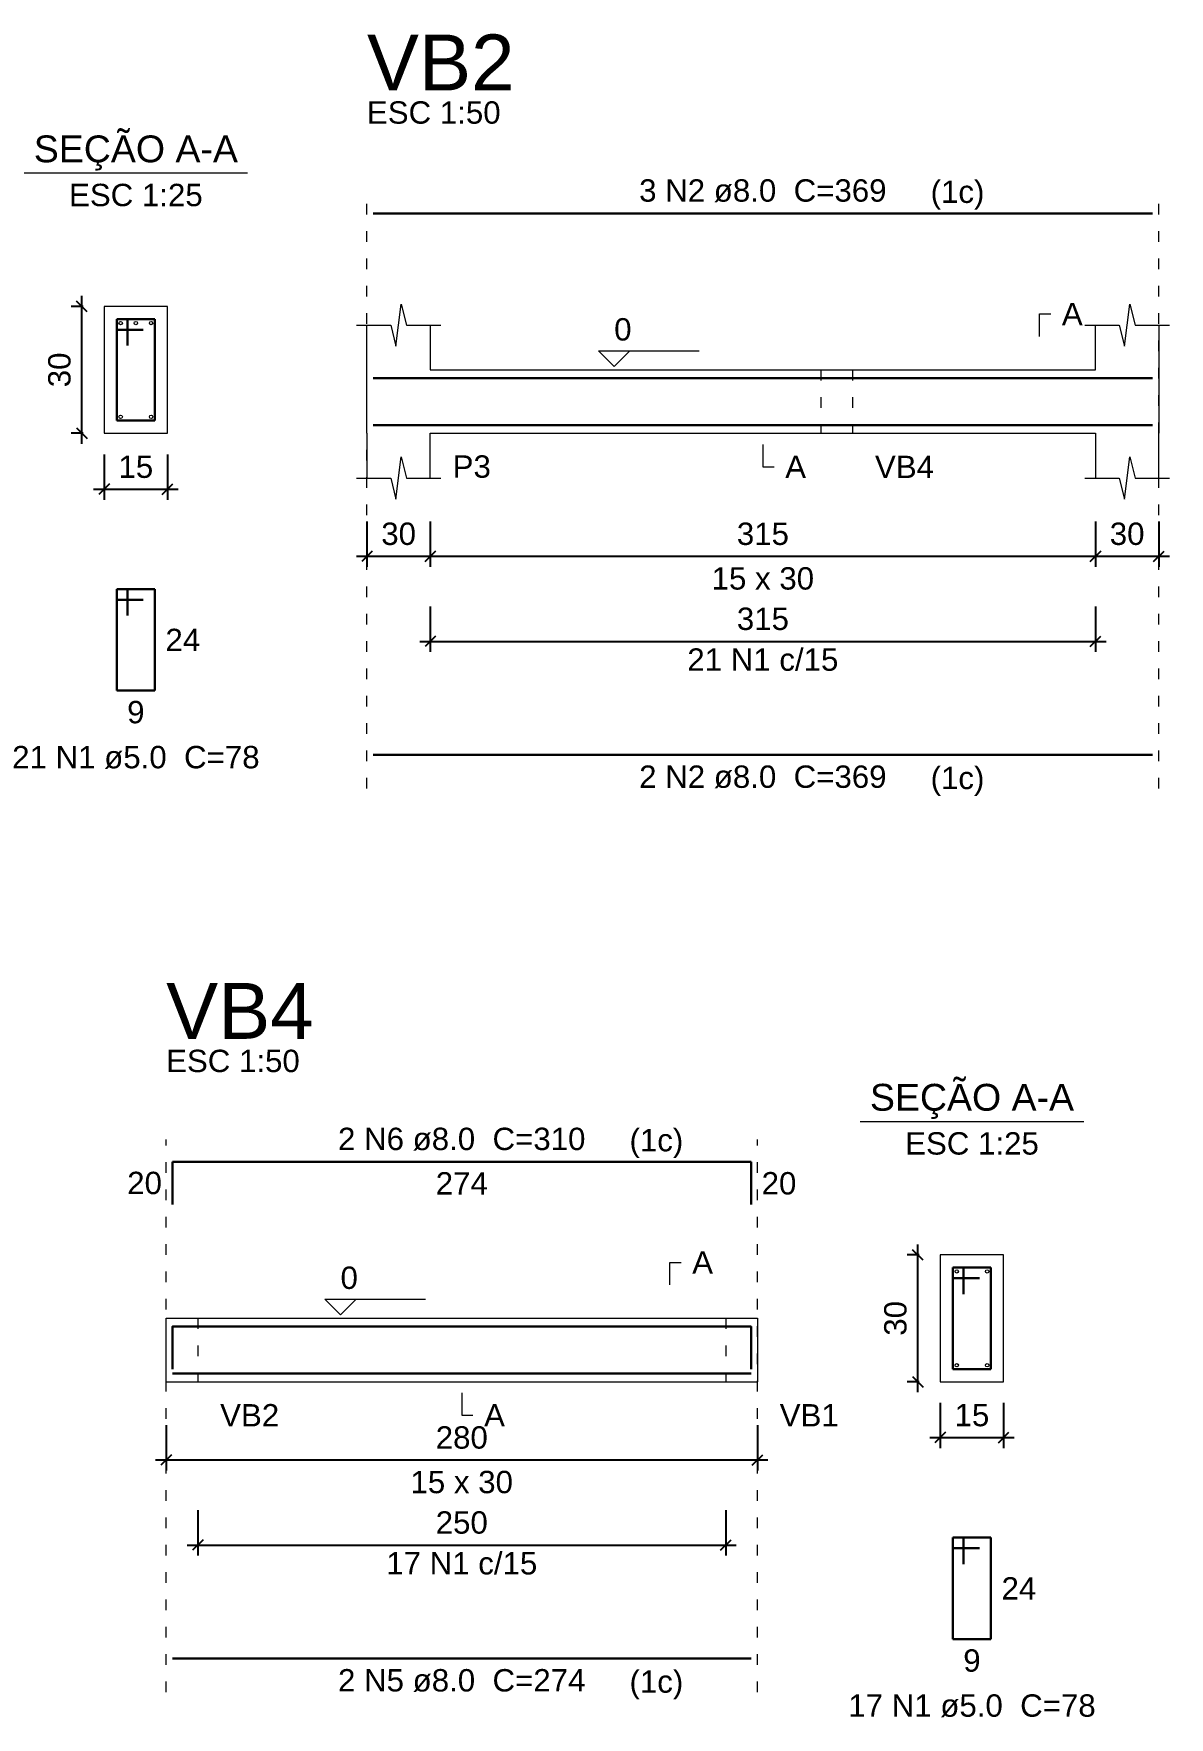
# Model space of a CAD drawing. Header units: millimetres. Extents: x 6 to 142, y -85 to 56.
# Drawn here: x 78.88 to 89.64, y 23.59 to 39.53 of the extents above; entities that cross this region are included whole.
import ezdxf

# ---------------------------------------------------------------- set-up
doc = ezdxf.new("R2010")
doc.units = ezdxf.units.MM
doc.linetypes.add('DOT2', pattern=[3.175, 0, -3.175])
for name, color, linetype, lineweight in [('DT-Barras na forma', 2, 'Continuous', 30), ('DT-Barras no corte', 5, 'Continuous', 5), ('DT-Barras rebatidas', 2, 'Continuous', 30), ('DT-Cotas', 9, 'Continuous', 5), ('DT-Forma', 5, 'Continuous', 5), ('DT-Pontilhado', 9, 'DOT2', 5), ('DT-Textos', 7, 'Continuous', 5), ('DT-Título', 3, 'Continuous', 20)]:
    doc.layers.add(name, color=color, linetype=linetype, lineweight=lineweight)
doc.styles.add('Arial', font='arial.ttf')
doc.styles.get("Standard").update_dxf_attribs({"font": 'arial.ttf'})
doc.dimstyles.new('UM_25.000000', dxfattribs={"dimtxt": 0.18, "dimasz": 0.1, "dimexe": 0.1, "dimexo": 0.2, "dimgap": 0, "dimtad": 1, "dimtih": 1, "dimtoh": 1, "dimdec": 1, "dimlfac": 25, "dimzin": 0, "dimdsep": 46, "dimtxsty": 'Standard', "dimblk": 'CLOSED', "dimblk1": 'CLOSED', "dimblk2": 'CLOSED', "dimcen": 0.09, "dimdle": 0.1, "dimadec": 1, "dimazin": 2, "dimtfac": 1, "dimtdec": 4, "dimtofl": 0, "dimtmove": 0, "dimatfit": 3, "dimldrblk": 'CLOSED', "dimfxl": 1, "dimtolj": 1, "dimarcsym": 0})
doc.dimstyles.new('UM_50.000000', dxfattribs={"dimtxt": 0.18, "dimasz": 0.1, "dimexe": 0.1, "dimexo": 0.2, "dimgap": 0, "dimtad": 1, "dimtih": 1, "dimtoh": 1, "dimdec": 1, "dimlfac": 50, "dimzin": 0, "dimdsep": 46, "dimtxsty": 'Standard', "dimblk": 'CLOSED', "dimblk1": 'CLOSED', "dimblk2": 'CLOSED', "dimcen": 0.09, "dimdle": 0.1, "dimadec": 1, "dimazin": 2, "dimtfac": 1, "dimtdec": 4, "dimtofl": 0, "dimtmove": 0, "dimatfit": 3, "dimldrblk": 'CLOSED', "dimfxl": 1, "dimtolj": 1, "dimarcsym": 0})

# ---------------------------------------------------------------- blocks, each defined once
blk = doc.blocks.new('_OBLIQUE')
at = {"color": 0, "linetype": 'ByBlock', "lineweight": -2}
blk.add_line((-0.5, -0.5), (0.5, 0.5), dxfattribs=at)
blk = doc.blocks.new('*D31')
at = {"layer": 'Defpoints', "color": 0, "transparency": 16777216}
for p in [(80.134, 26.555), (85.734, 26.555), (85.734, 26.025)]:
    blk.add_point(p, dxfattribs=at)
at = {"layer": 'DT-Cotas', "color": 0, "lineweight": -2, "transparency": 16777216}
for p, q in [((80.134, 26.355), (80.134, 25.925)), ((85.734, 26.355), (85.734, 25.925)), ((80.034, 26.025), (85.834, 26.025))]:
    blk.add_line(p, q, dxfattribs=at)
at = {"layer": 'DT-Cotas', "color": 0, "lineweight": -2, "transparency": 16777216, "xscale": 0.1, "yscale": 0.1, "zscale": 0.1, "rotation": 180}
blk.add_blockref('_OBLIQUE', (80.134, 26.025), dxfattribs=at)
at = {"layer": 'DT-Cotas', "color": 0, "lineweight": -2, "transparency": 16777216, "xscale": 0.1, "yscale": 0.1, "zscale": 0.1}
blk.add_blockref('_OBLIQUE', (85.734, 26.025), dxfattribs=at)
at = {"layer": 'DT-Cotas', "transparency": 16777216, "insert": (82.934, 26.237), "char_height": 0.2118, "attachment_point": 5, "rotation": 0.0057, "style": 'Arial'}
blk.add_mtext('\\A1;280', dxfattribs=at)
blk = doc.blocks.new('*D38')
at = {"layer": 'Defpoints', "color": 0, "transparency": 16777216}
for p in [(87.254, 27.966), (87.466, 27.966), (87.466, 26.766)]:
    blk.add_point(p, dxfattribs=at)
at = {"layer": 'DT-Cotas', "color": 0, "lineweight": -2, "transparency": 16777216}
for p, q in [((87.254, 26.666), (87.254, 28.066)), ((87.266, 27.966), (87.154, 27.966)), ((87.266, 26.766), (87.154, 26.766))]:
    blk.add_line(p, q, dxfattribs=at)
at = {"layer": 'DT-Cotas', "color": 0, "lineweight": -2, "transparency": 16777216, "xscale": 0.1, "yscale": 0.1, "zscale": 0.1}
for p, rotation in [((87.254, 27.966), 90), ((87.254, 26.766), 270)]:
    blk.add_blockref('_OBLIQUE', p, dxfattribs=dict(at, rotation=rotation))
at = {"layer": 'DT-Cotas', "transparency": 16777216, "insert": (87.042, 27.366), "char_height": 0.2118, "attachment_point": 5, "rotation": 90, "style": 'Arial'}
blk.add_mtext('\\A1;30', dxfattribs=at)
blk = doc.blocks.new('*D39')
at = {"layer": 'Defpoints', "color": 0, "transparency": 16777216}
for p in [(87.466, 26.766), (88.066, 26.766), (88.066, 26.237)]:
    blk.add_point(p, dxfattribs=at)
at = {"layer": 'DT-Cotas', "color": 0, "lineweight": -2, "transparency": 16777216}
for p, q in [((87.466, 26.566), (87.466, 26.137)), ((88.066, 26.566), (88.066, 26.137)), ((87.366, 26.237), (88.166, 26.237))]:
    blk.add_line(p, q, dxfattribs=at)
at = {"layer": 'DT-Cotas', "color": 0, "lineweight": -2, "transparency": 16777216, "xscale": 0.1, "yscale": 0.1, "zscale": 0.1, "rotation": 180}
blk.add_blockref('_OBLIQUE', (87.466, 26.237), dxfattribs=at)
at = {"layer": 'DT-Cotas', "color": 0, "lineweight": -2, "transparency": 16777216, "xscale": 0.1, "yscale": 0.1, "zscale": 0.1}
blk.add_blockref('_OBLIQUE', (88.066, 26.237), dxfattribs=at)
at = {"layer": 'DT-Cotas', "transparency": 16777216, "insert": (87.766, 26.449), "char_height": 0.2118, "attachment_point": 5, "rotation": 0.0057, "style": 'Arial'}
blk.add_mtext('\\A1;15', dxfattribs=at)
blk = doc.blocks.new('*D40')
at = {"layer": 'Defpoints', "color": 0, "transparency": 16777216}
for p in [(80.434, 25.75), (85.434, 25.75), (85.434, 25.22)]:
    blk.add_point(p, dxfattribs=at)
at = {"layer": 'DT-Cotas', "color": 0, "lineweight": -2, "transparency": 16777216}
for p, q in [((80.434, 25.55), (80.434, 25.12)), ((85.434, 25.55), (85.434, 25.12)), ((80.334, 25.22), (85.534, 25.22))]:
    blk.add_line(p, q, dxfattribs=at)
at = {"layer": 'DT-Cotas', "color": 0, "lineweight": -2, "transparency": 16777216, "xscale": 0.1, "yscale": 0.1, "zscale": 0.1, "rotation": 180}
blk.add_blockref('_OBLIQUE', (80.434, 25.22), dxfattribs=at)
at = {"layer": 'DT-Cotas', "color": 0, "lineweight": -2, "transparency": 16777216, "xscale": 0.1, "yscale": 0.1, "zscale": 0.1}
blk.add_blockref('_OBLIQUE', (85.434, 25.22), dxfattribs=at)
at = {"layer": 'DT-Cotas', "transparency": 16777216, "insert": (82.934, 25.432), "char_height": 0.2118, "attachment_point": 5, "rotation": 0.0057, "style": 'Arial'}
blk.add_mtext('\\A1;250', dxfattribs=at)
blk = doc.blocks.new('*D22')
at = {"layer": 'Defpoints', "color": 0, "transparency": 16777216}
for p in [(79.335, 36.946), (79.547, 36.946), (79.547, 35.746)]:
    blk.add_point(p, dxfattribs=at)
at = {"layer": 'DT-Cotas', "color": 0, "lineweight": -2, "transparency": 16777216}
for p, q in [((79.335, 35.646), (79.335, 37.046)), ((79.347, 36.946), (79.235, 36.946)), ((79.347, 35.746), (79.235, 35.746))]:
    blk.add_line(p, q, dxfattribs=at)
at = {"layer": 'DT-Cotas', "color": 0, "lineweight": -2, "transparency": 16777216, "xscale": 0.1, "yscale": 0.1, "zscale": 0.1}
for p, rotation in [((79.335, 36.946), 90), ((79.335, 35.746), 270)]:
    blk.add_blockref('_OBLIQUE', p, dxfattribs=dict(at, rotation=rotation))
at = {"layer": 'DT-Cotas', "transparency": 16777216, "insert": (79.124, 36.346), "char_height": 0.2118, "attachment_point": 5, "rotation": 90, "style": 'Arial'}
blk.add_mtext('\\A1;30', dxfattribs=at)
blk = doc.blocks.new('*D23')
at = {"layer": 'Defpoints', "color": 0, "transparency": 16777216}
for p in [(79.547, 35.746), (80.147, 35.746), (80.147, 35.216)]:
    blk.add_point(p, dxfattribs=at)
at = {"layer": 'DT-Cotas', "color": 0, "lineweight": -2, "transparency": 16777216}
for p, q in [((79.547, 35.546), (79.547, 35.116)), ((80.147, 35.546), (80.147, 35.116)), ((79.447, 35.216), (80.247, 35.216))]:
    blk.add_line(p, q, dxfattribs=at)
at = {"layer": 'DT-Cotas', "color": 0, "lineweight": -2, "transparency": 16777216, "xscale": 0.1, "yscale": 0.1, "zscale": 0.1, "rotation": 180}
blk.add_blockref('_OBLIQUE', (79.547, 35.216), dxfattribs=at)
at = {"layer": 'DT-Cotas', "color": 0, "lineweight": -2, "transparency": 16777216, "xscale": 0.1, "yscale": 0.1, "zscale": 0.1}
blk.add_blockref('_OBLIQUE', (80.147, 35.216), dxfattribs=at)
at = {"layer": 'DT-Cotas', "transparency": 16777216, "insert": (79.847, 35.428), "char_height": 0.2118, "attachment_point": 5, "rotation": 0.0057, "style": 'Arial'}
blk.add_mtext('\\A1;15', dxfattribs=at)
blk = doc.blocks.new('*D32')
at = {"layer": 'Defpoints', "color": 0, "transparency": 16777216}
for p in [(82.036, 35.11), (82.636, 35.11), (82.636, 34.581)]:
    blk.add_point(p, dxfattribs=at)
at = {"layer": 'DT-Cotas', "color": 0, "lineweight": -2, "transparency": 16777216}
for p, q in [((82.036, 34.91), (82.036, 34.481)), ((82.636, 34.91), (82.636, 34.481)), ((81.936, 34.581), (82.736, 34.581))]:
    blk.add_line(p, q, dxfattribs=at)
at = {"layer": 'DT-Cotas', "color": 0, "lineweight": -2, "transparency": 16777216, "xscale": 0.1, "yscale": 0.1, "zscale": 0.1, "rotation": 180}
blk.add_blockref('_OBLIQUE', (82.036, 34.581), dxfattribs=at)
at = {"layer": 'DT-Cotas', "color": 0, "lineweight": -2, "transparency": 16777216, "xscale": 0.1, "yscale": 0.1, "zscale": 0.1}
blk.add_blockref('_OBLIQUE', (82.636, 34.581), dxfattribs=at)
at = {"layer": 'DT-Cotas', "transparency": 16777216, "insert": (82.336, 34.793), "char_height": 0.2118, "attachment_point": 5, "rotation": 0.0057, "style": 'Arial'}
blk.add_mtext('\\A1;30', dxfattribs=at)
blk = doc.blocks.new('*D33')
at = {"layer": 'Defpoints', "color": 0, "transparency": 16777216}
for p in [(82.636, 35.11), (88.936, 35.11), (88.936, 34.581)]:
    blk.add_point(p, dxfattribs=at)
at = {"layer": 'DT-Cotas', "color": 0, "lineweight": -2, "transparency": 16777216}
for p, q in [((82.636, 34.91), (82.636, 34.481)), ((88.936, 34.91), (88.936, 34.481)), ((82.536, 34.581), (89.036, 34.581))]:
    blk.add_line(p, q, dxfattribs=at)
at = {"layer": 'DT-Cotas', "color": 0, "lineweight": -2, "transparency": 16777216, "xscale": 0.1, "yscale": 0.1, "zscale": 0.1, "rotation": 180}
blk.add_blockref('_OBLIQUE', (82.636, 34.581), dxfattribs=at)
at = {"layer": 'DT-Cotas', "color": 0, "lineweight": -2, "transparency": 16777216, "xscale": 0.1, "yscale": 0.1, "zscale": 0.1}
blk.add_blockref('_OBLIQUE', (88.936, 34.581), dxfattribs=at)
at = {"layer": 'DT-Cotas', "transparency": 16777216, "insert": (85.786, 34.793), "char_height": 0.2118, "attachment_point": 5, "rotation": 0.0057, "style": 'Arial'}
blk.add_mtext('\\A1;315', dxfattribs=at)
blk = doc.blocks.new('*D34')
at = {"layer": 'Defpoints', "color": 0, "transparency": 16777216}
for p in [(88.936, 35.11), (89.536, 35.11), (89.536, 34.581)]:
    blk.add_point(p, dxfattribs=at)
at = {"layer": 'DT-Cotas', "color": 0, "lineweight": -2, "transparency": 16777216}
for p, q in [((88.936, 34.91), (88.936, 34.481)), ((89.536, 34.91), (89.536, 34.481)), ((88.836, 34.581), (89.636, 34.581))]:
    blk.add_line(p, q, dxfattribs=at)
at = {"layer": 'DT-Cotas', "color": 0, "lineweight": -2, "transparency": 16777216, "xscale": 0.1, "yscale": 0.1, "zscale": 0.1, "rotation": 180}
blk.add_blockref('_OBLIQUE', (88.936, 34.581), dxfattribs=at)
at = {"layer": 'DT-Cotas', "color": 0, "lineweight": -2, "transparency": 16777216, "xscale": 0.1, "yscale": 0.1, "zscale": 0.1}
blk.add_blockref('_OBLIQUE', (89.536, 34.581), dxfattribs=at)
at = {"layer": 'DT-Cotas', "transparency": 16777216, "insert": (89.236, 34.793), "char_height": 0.2118, "attachment_point": 5, "rotation": 0.0057, "style": 'Arial'}
blk.add_mtext('\\A1;30', dxfattribs=at)
blk = doc.blocks.new('*D37')
at = {"layer": 'Defpoints', "color": 0, "transparency": 16777216}
for p in [(82.636, 34.306), (88.936, 34.306), (88.936, 33.776)]:
    blk.add_point(p, dxfattribs=at)
at = {"layer": 'DT-Cotas', "color": 0, "lineweight": -2, "transparency": 16777216}
for p, q in [((82.636, 34.106), (82.636, 33.676)), ((88.936, 34.106), (88.936, 33.676)), ((82.536, 33.776), (89.036, 33.776))]:
    blk.add_line(p, q, dxfattribs=at)
at = {"layer": 'DT-Cotas', "color": 0, "lineweight": -2, "transparency": 16777216, "xscale": 0.1, "yscale": 0.1, "zscale": 0.1, "rotation": 180}
blk.add_blockref('_OBLIQUE', (82.636, 33.776), dxfattribs=at)
at = {"layer": 'DT-Cotas', "color": 0, "lineweight": -2, "transparency": 16777216, "xscale": 0.1, "yscale": 0.1, "zscale": 0.1}
blk.add_blockref('_OBLIQUE', (88.936, 33.776), dxfattribs=at)
at = {"layer": 'DT-Cotas', "transparency": 16777216, "insert": (85.786, 33.988), "char_height": 0.2118, "attachment_point": 5, "rotation": 0.0057, "style": 'Arial'}
blk.add_mtext('\\A1;315', dxfattribs=at)

msp = doc.modelspace()

# ---------------------------------------------------------------- linework, layer by layer
at = {"layer": 'DT-Barras na forma'}
for p, q in [((79.7671, 36.8258), (79.6671, 36.8258)), ((79.6671, 36.8258), (79.6671, 35.8658)), ((80.0271, 36.8258), (79.6671, 36.8258)), ((79.6671, 36.8258), (79.6671, 36.7258)), ((79.7671, 36.5758), (79.7671, 36.8258)), ((80.0271, 35.8658), (80.0271, 36.8258)), ((79.6671, 36.7258), (79.9171, 36.7258)), ((79.6671, 35.8658), (80.0271, 35.8658)), ((87.6861, 27.8464), (87.5861, 27.8464)), ((87.5861, 27.8464), (87.5861, 26.8864)), ((87.9461, 27.8464), (87.5861, 27.8464)), ((87.5861, 27.8464), (87.5861, 27.7464)), ((87.5861, 27.7464), (87.8361, 27.7464)), ((87.6861, 27.5964), (87.6861, 27.8464)), ((87.9461, 26.8864), (87.9461, 27.8464)), ((87.5861, 26.8864), (87.9461, 26.8864))]:
    msp.add_line(p, q, dxfattribs=at)
for points in [[(82.0956, 36.2678), (89.4756, 36.2678)], [(82.0956, 35.8238), (89.4756, 35.8238)], [(80.194, 26.8837), (80.194, 27.2884), (85.674, 27.2884), (85.674, 26.8837)], [(80.194, 26.8444), (85.674, 26.8444)]]:
    msp.add_lwpolyline(points, dxfattribs=at)
at = {"layer": 'DT-Barras no corte'}
for centre in [(79.7031, 36.7898), (79.8471, 36.7898), (79.9911, 36.7898), (79.7031, 35.9018), (79.9911, 35.9018), (87.6221, 27.8104), (87.9101, 27.8104), (87.6221, 26.9224), (87.9101, 26.9224)]:
    msp.add_circle(centre, 0.016, dxfattribs=at)
at = {"layer": 'DT-Barras rebatidas'}
for p, q in [((82.0956, 37.8268), (89.4756, 37.8268)), ((79.7671, 34.2691), (79.6671, 34.2691)), ((79.6671, 34.2691), (79.6671, 33.3091)), ((80.0271, 34.2691), (79.6671, 34.2691)), ((79.6671, 34.2691), (79.6671, 34.1691)), ((79.6671, 34.1691), (79.9171, 34.1691)), ((79.7671, 34.0191), (79.7671, 34.2691)), ((80.0271, 33.3091), (80.0271, 34.2691)), ((79.6671, 33.3091), (80.0271, 33.3091)), ((82.0956, 32.701), (89.4756, 32.701)), ((80.194, 28.4427), (80.194, 28.8474)), ((80.194, 28.8474), (85.674, 28.8474)), ((85.674, 28.8474), (85.674, 28.4427)), ((87.6861, 25.2897), (87.5861, 25.2897)), ((87.5861, 25.2897), (87.5861, 24.3297)), ((87.9461, 25.2897), (87.5861, 25.2897)), ((87.5861, 25.2897), (87.5861, 25.1897)), ((87.5861, 25.1897), (87.8361, 25.1897)), ((87.6861, 25.0397), (87.6861, 25.2897)), ((87.9461, 24.3297), (87.9461, 25.2897)), ((87.5861, 24.3297), (87.9461, 24.3297)), ((80.194, 24.1451), (85.674, 24.1451))]:
    msp.add_line(p, q, dxfattribs=at)
at = {"layer": 'DT-Forma'}
for p, q in [((80.1471, 36.9458), (79.5471, 36.9458)), ((79.5471, 36.9458), (79.5471, 35.7458)), ((80.1471, 35.7458), (80.1471, 36.9458)), ((82.3106, 36.5694), (82.3606, 36.9694)), ((82.3606, 36.9694), (82.4106, 36.7694)), ((89.2106, 36.5694), (89.2606, 36.9694)), ((89.2606, 36.9694), (89.3106, 36.7694)), ((81.9356, 36.7694), (82.2606, 36.7694)), ((82.0356, 36.3458), (82.0356, 36.7694)), ((82.2606, 36.7694), (82.3106, 36.5694)), ((82.4106, 36.7694), (82.7356, 36.7694)), ((82.6356, 36.7694), (82.6356, 36.3458)), ((88.8356, 36.7694), (89.1606, 36.7694)), ((88.9356, 36.3458), (88.9356, 36.7694)), ((89.1606, 36.7694), (89.2106, 36.5694)), ((89.3106, 36.7694), (89.6356, 36.7694)), ((89.5356, 36.7694), (89.5356, 36.3458)), ((82.6356, 36.3458), (86.3356, 36.3458)), ((86.3356, 36.3458), (86.6356, 36.3458)), ((86.6356, 36.3458), (88.9356, 36.3458)), ((79.5471, 35.7458), (80.1471, 35.7458)), ((82.0356, 35.7458), (82.0356, 35.3222)), ((82.6356, 35.3222), (82.6356, 35.7458)), ((82.6356, 35.7458), (86.3356, 35.7458)), ((86.3356, 35.7458), (86.6356, 35.7458)), ((86.6356, 35.7458), (88.9356, 35.7458)), ((88.9356, 35.7458), (88.9356, 35.3222)), ((89.5356, 35.3222), (89.5356, 35.7458)), ((82.3106, 35.1222), (82.3606, 35.5222)), ((82.3606, 35.5222), (82.4106, 35.3222)), ((89.2106, 35.1222), (89.2606, 35.5222)), ((89.2606, 35.5222), (89.3106, 35.3222)), ((81.9356, 35.3222), (82.2606, 35.3222)), ((82.2606, 35.3222), (82.3106, 35.1222)), ((82.4106, 35.3222), (82.7356, 35.3222)), ((88.8356, 35.3222), (89.1606, 35.3222)), ((89.1606, 35.3222), (89.2106, 35.1222)), ((89.3106, 35.3222), (89.6356, 35.3222)), ((88.0661, 27.9664), (87.4661, 27.9664)), ((87.4661, 27.9664), (87.4661, 26.7664)), ((88.0661, 26.7664), (88.0661, 27.9664)), ((80.134, 27.3664), (80.434, 27.3664)), ((80.434, 27.3664), (85.434, 27.3664)), ((85.434, 27.3664), (85.734, 27.3664)), ((80.134, 26.7664), (80.434, 26.7664)), ((80.434, 26.7664), (85.434, 26.7664)), ((85.434, 26.7664), (85.734, 26.7664)), ((87.4661, 26.7664), (88.0661, 26.7664))]:
    msp.add_line(p, q, dxfattribs=at)
at = {"layer": 'DT-Forma', "linetype": 'Continuous'}
for p, q in [((82.0356, 35.7458), (82.0356, 36.3458)), ((89.5356, 36.3458), (89.5356, 35.7458)), ((80.134, 26.7664), (80.134, 27.3664)), ((85.734, 27.3664), (85.734, 26.7664))]:
    msp.add_line(p, q, dxfattribs=at)
at = {"layer": 'DT-Pontilhado', "ltscale": 0.05}
for p, q in [((82.0356, 32.3833), (82.0356, 38.0386)), ((89.5356, 32.3833), (89.5356, 38.0386)), ((86.3356, 36.3458), (86.3356, 35.7458)), ((86.6356, 36.3458), (86.6356, 35.7458)), ((80.134, 23.8274), (80.134, 29.0592)), ((85.734, 23.8274), (85.734, 29.0592)), ((80.434, 27.3664), (80.434, 26.7664)), ((85.434, 27.3664), (85.434, 26.7664))]:
    msp.add_line(p, q, dxfattribs=at)
at = {"layer": 'DT-Textos'}
for p, q in [((78.7881, 38.2107), (80.9061, 38.2107)), ((86.7071, 29.2313), (88.8251, 29.2313))]:
    msp.add_line(p, q, dxfattribs=at)
for points in [[(88.4061, 36.6635), (88.4061, 36.8753), (88.512, 36.8753)], [(84.5256, 36.5258), (84.3774, 36.3776), (84.2291, 36.5258), (85.1822, 36.5258)], [(85.7856, 35.6399), (85.7856, 35.4281), (85.8915, 35.4281)], [(84.9045, 27.6841), (84.9045, 27.8959), (85.0104, 27.8959)], [(81.934, 27.5464), (81.7857, 27.3981), (81.6374, 27.5464), (82.5905, 27.5464)], [(82.934, 26.6605), (82.934, 26.4487), (83.0399, 26.4487)]]:
    msp.add_lwpolyline(points, dxfattribs=at)

# ---------------------------------------------------------------- texts
at = {"layer": 'DT-Barras rebatidas', "color": 7, "char_height": 0.2118, "line_spacing_factor": 0.9, "style": 'Arial'}
for s, insert, width, attachment_point in [('3 N2 ø8.0  C=369', (85.7856, 37.9331), 4.06656, 8), ('24', (80.1272, 33.895), 0.90832, 1), ('21 N1 c/15', (85.7856, 33.4944), 2.5416, 8), ('9', (79.8471, 33.2118), 0.65416, 2), ('21 N1 ø5.0  C=78', (79.8473, 32.5681), 4.06656, 8), ('2 N2 ø8.0  C=369', (85.7856, 32.3831), 4.06656, 8), ('2 N6 ø8.0  C=310', (82.9335, 28.9536), 4.06656, 8), ('20', (80.0941, 28.5391), 0.90832, 9), ('274', (82.934, 28.7501), 1.16248, 2), ('20', (85.774, 28.7509), 0.90832, 1), ('17 N1 c/15', (82.934, 24.9385), 2.5416, 8), ('24', (88.0462, 24.9156), 0.90832, 1), ('9', (87.7661, 24.2324), 0.65416, 2), ('2 N5 ø8.0  C=274', (82.9335, 23.8276), 4.06656, 8), ('17 N1 ø5.0  C=78', (87.7665, 23.5886), 4.06656, 8)]:
    msp.add_mtext(s, dxfattribs=dict(at, insert=insert, width=width, attachment_point=attachment_point))
at = {"layer": 'DT-Textos', "line_spacing_factor": 0.798, "style": 'Arial'}
for s, insert, char_height, width, attachment_point in [('ESC 1:50', (82.0356, 38.6741), 0.2118, 2.03328, 7), ('SEÇÃO A-A', (79.8473, 38.2332), 0.25416, 2.744928, 8), ('ESC 1:25', (79.8473, 37.8931), 0.2118, 2.03328, 8), ('(1c)', (87.3746, 37.8632), 0.2118, 1.01664, 7), ('0', (84.3776, 36.6211), 0.2118, 0.25416, 7), ('A', (88.6176, 36.7691), 0.2118, 0.25416, 7), ('P3', (82.8476, 35.3221), 0.2118, 0.50832, 7), ('A', (85.9976, 35.3221), 0.2118, 0.25416, 7), ('VB4', (86.8476, 35.3221), 0.2118, 0.76248, 7), ('15 x 30', (85.7856, 34.2631), 0.2118, 1.77912, 8), ('(1c)', (87.3746, 32.3132), 0.2118, 1.01664, 7), ('ESC 1:50', (80.1335, 29.6946), 0.2118, 2.03328, 7), ('SEÇÃO A-A', (87.7665, 29.2538), 0.25416, 2.744928, 8), ('(1c)', (84.5225, 28.8838), 0.2118, 1.01664, 7), ('ESC 1:25', (87.7665, 28.9136), 0.2118, 2.03328, 8), ('A', (85.1165, 27.7896), 0.2118, 0.25416, 7), ('0', (81.7855, 27.6416), 0.2118, 0.25416, 7), ('VB2', (80.6455, 26.3426), 0.2118, 0.76248, 7), ('A', (83.1455, 26.3426), 0.2118, 0.25416, 7), ('VB1', (85.9455, 26.3426), 0.2118, 0.76248, 7), ('15 x 30', (82.9335, 25.7076), 0.2118, 1.77912, 8), ('(1c)', (84.5225, 23.7578), 0.2118, 1.01664, 7)]:
    msp.add_mtext(s, dxfattribs=dict(at, insert=insert, char_height=char_height, width=width, attachment_point=attachment_point))
at = {"layer": 'DT-Título', "char_height": 0.5295, "width": 1.9062, "attachment_point": 7, "line_spacing_factor": 0.798, "style": 'Arial'}
for s, insert in [('VB2', (82.0356, 38.992)), ('VB4', (80.1335, 30.0125))]:
    msp.add_mtext(s, dxfattribs=dict(at, insert=insert))

# ---------------------------------------------------------------- dimensions: what is measured, and where the dimension line sits
at = {"layer": 'DT-Cotas'}
for base, p1, p2, picture, middle in [((79.3353, 36.9458), (79.5471, 35.7458), (79.5471, 36.9458), '*D22', (79.1235, 36.3458)), ((87.2543, 27.9664), (87.4661, 26.7664), (87.4661, 27.9664), '*D38', (87.0425, 27.3664))]:
    dim = msp.add_linear_dim(base=base, p1=p1, p2=p2, angle=90, dimstyle='UM_25.000000', override={"dimtxt": 0.2118, "dimasz": 0.1, "dimexe": 0.1, "dimexo": 0.2, "dimtad": 1, "dimtih": 0, "dimtoh": 0, "dimdec": 1, "dimlfac": 25, "dimzin": 8, "dimtxsty": 'Arial', "dimblk": 'OBLIQUE', "dimblk1": 'OBLIQUE', "dimblk2": 'OBLIQUE', "dimsah": 1, "dimdle": 0.1, "dimse1": 0, "dimse2": 0, "dimclrt": 256, "dimadec": 1, "dimazin": 3, "dimtmove": 2, "dimldrblk": 'OBLIQUE'}, dxfattribs=at)
    dim.commit()
    dim.dimension.update_dxf_attribs({"geometry": picture, "text_midpoint": middle, "dimtype": 160, "text_rotation": 90})
for base, p1, p2, dimstyle, override, picture, middle in [((80.1471, 35.2163), (79.5471, 35.7458), (80.1471, 35.7458), 'UM_25.000000', {"dimtxt": 0.2118, "dimasz": 0.1, "dimexe": 0.1, "dimexo": 0.2, "dimtad": 1, "dimtih": 0, "dimtoh": 0, "dimdec": 1, "dimlfac": 25, "dimzin": 8, "dimtxsty": 'Arial', "dimblk": 'OBLIQUE', "dimblk1": 'OBLIQUE', "dimblk2": 'OBLIQUE', "dimsah": 1, "dimdle": 0.1, "dimse1": 0, "dimse2": 0, "dimclrt": 256, "dimadec": 1, "dimazin": 3, "dimtmove": 2, "dimldrblk": 'OBLIQUE'}, '*D23', (79.8471, 35.4281)), ((82.6356, 34.5809), (82.0356, 35.1104), (82.6356, 35.1104), 'UM_50.000000', {"dimtxt": 0.2118, "dimasz": 0.1, "dimexe": 0.1, "dimexo": 0.2, "dimtad": 1, "dimtih": 0, "dimtoh": 0, "dimdec": 1, "dimlfac": 50, "dimzin": 8, "dimtxsty": 'Arial', "dimblk": 'OBLIQUE', "dimblk1": 'OBLIQUE', "dimblk2": 'OBLIQUE', "dimsah": 1, "dimdle": 0.1, "dimse1": 0, "dimse2": 0, "dimclrt": 256, "dimadec": 1, "dimazin": 3, "dimtmove": 2, "dimldrblk": 'OBLIQUE'}, '*D32', (82.3356, 34.7927)), ((88.9356, 34.5809), (82.6356, 35.1104), (88.9356, 35.1104), 'UM_50.000000', {"dimtxt": 0.2118, "dimasz": 0.1, "dimexe": 0.1, "dimexo": 0.2, "dimtad": 1, "dimtih": 0, "dimtoh": 0, "dimdec": 1, "dimlfac": 50, "dimzin": 8, "dimtxsty": 'Arial', "dimblk": 'OBLIQUE', "dimblk1": 'OBLIQUE', "dimblk2": 'OBLIQUE', "dimsah": 1, "dimdle": 0.1, "dimse1": 0, "dimse2": 0, "dimclrt": 256, "dimadec": 1, "dimazin": 3, "dimtmove": 2, "dimldrblk": 'OBLIQUE'}, '*D33', (85.7856, 34.7927)), ((89.5356, 34.5809), (88.9356, 35.1104), (89.5356, 35.1104), 'UM_50.000000', {"dimtxt": 0.2118, "dimasz": 0.1, "dimexe": 0.1, "dimexo": 0.2, "dimtad": 1, "dimtih": 0, "dimtoh": 0, "dimdec": 1, "dimlfac": 50, "dimzin": 8, "dimtxsty": 'Arial', "dimblk": 'OBLIQUE', "dimblk1": 'OBLIQUE', "dimblk2": 'OBLIQUE', "dimsah": 1, "dimdle": 0.1, "dimse1": 0, "dimse2": 0, "dimclrt": 256, "dimadec": 1, "dimazin": 3, "dimtmove": 2, "dimldrblk": 'OBLIQUE'}, '*D34', (89.2356, 34.7927)), ((88.9356, 33.7761), (82.6356, 34.3056), (88.9356, 34.3056), 'UM_50.000000', {"dimtxt": 0.2118, "dimasz": 0.1, "dimexe": 0.1, "dimexo": 0.2, "dimtad": 1, "dimtih": 0, "dimtoh": 0, "dimdec": 1, "dimlfac": 50, "dimzin": 8, "dimtxsty": 'Arial', "dimblk": 'OBLIQUE', "dimblk1": 'OBLIQUE', "dimblk2": 'OBLIQUE', "dimsah": 1, "dimdle": 0.1, "dimse1": 0, "dimse2": 0, "dimclrt": 256, "dimadec": 1, "dimazin": 3, "dimtmove": 2, "dimldrblk": 'OBLIQUE'}, '*D37', (85.7856, 33.9879)), ((88.0661, 26.2369), (87.4661, 26.7664), (88.0661, 26.7664), 'UM_25.000000', {"dimtxt": 0.2118, "dimasz": 0.1, "dimexe": 0.1, "dimexo": 0.2, "dimtad": 1, "dimtih": 0, "dimtoh": 0, "dimdec": 1, "dimlfac": 25, "dimzin": 8, "dimtxsty": 'Arial', "dimblk": 'OBLIQUE', "dimblk1": 'OBLIQUE', "dimblk2": 'OBLIQUE', "dimsah": 1, "dimdle": 0.1, "dimse1": 0, "dimse2": 0, "dimclrt": 256, "dimadec": 1, "dimazin": 3, "dimtmove": 2, "dimldrblk": 'OBLIQUE'}, '*D39', (87.7661, 26.4487)), ((85.734, 26.0251), (80.134, 26.5546), (85.734, 26.5546), 'UM_50.000000', {"dimtxt": 0.2118, "dimasz": 0.1, "dimexe": 0.1, "dimexo": 0.2, "dimtad": 1, "dimtih": 0, "dimtoh": 0, "dimdec": 1, "dimlfac": 50, "dimzin": 8, "dimtxsty": 'Arial', "dimblk": 'OBLIQUE', "dimblk1": 'OBLIQUE', "dimblk2": 'OBLIQUE', "dimsah": 1, "dimdle": 0.1, "dimse1": 0, "dimse2": 0, "dimclrt": 256, "dimadec": 1, "dimazin": 3, "dimtmove": 2, "dimldrblk": 'OBLIQUE'}, '*D31', (82.934, 26.2369)), ((85.434, 25.2202), (80.434, 25.7497), (85.434, 25.7497), 'UM_50.000000', {"dimtxt": 0.2118, "dimasz": 0.1, "dimexe": 0.1, "dimexo": 0.2, "dimtad": 1, "dimtih": 0, "dimtoh": 0, "dimdec": 1, "dimlfac": 50, "dimzin": 8, "dimtxsty": 'Arial', "dimblk": 'OBLIQUE', "dimblk1": 'OBLIQUE', "dimblk2": 'OBLIQUE', "dimsah": 1, "dimdle": 0.1, "dimse1": 0, "dimse2": 0, "dimclrt": 256, "dimadec": 1, "dimazin": 3, "dimtmove": 2, "dimldrblk": 'OBLIQUE'}, '*D40', (82.934, 25.432))]:
    dim = msp.add_linear_dim(base=base, p1=p1, p2=p2, dimstyle=dimstyle, override=override, dxfattribs=at)
    dim.commit()
    dim.dimension.update_dxf_attribs({"geometry": picture, "text_midpoint": middle, "dimtype": 160, "text_rotation": 0.00573})

doc.saveas('drawing.dxf')
